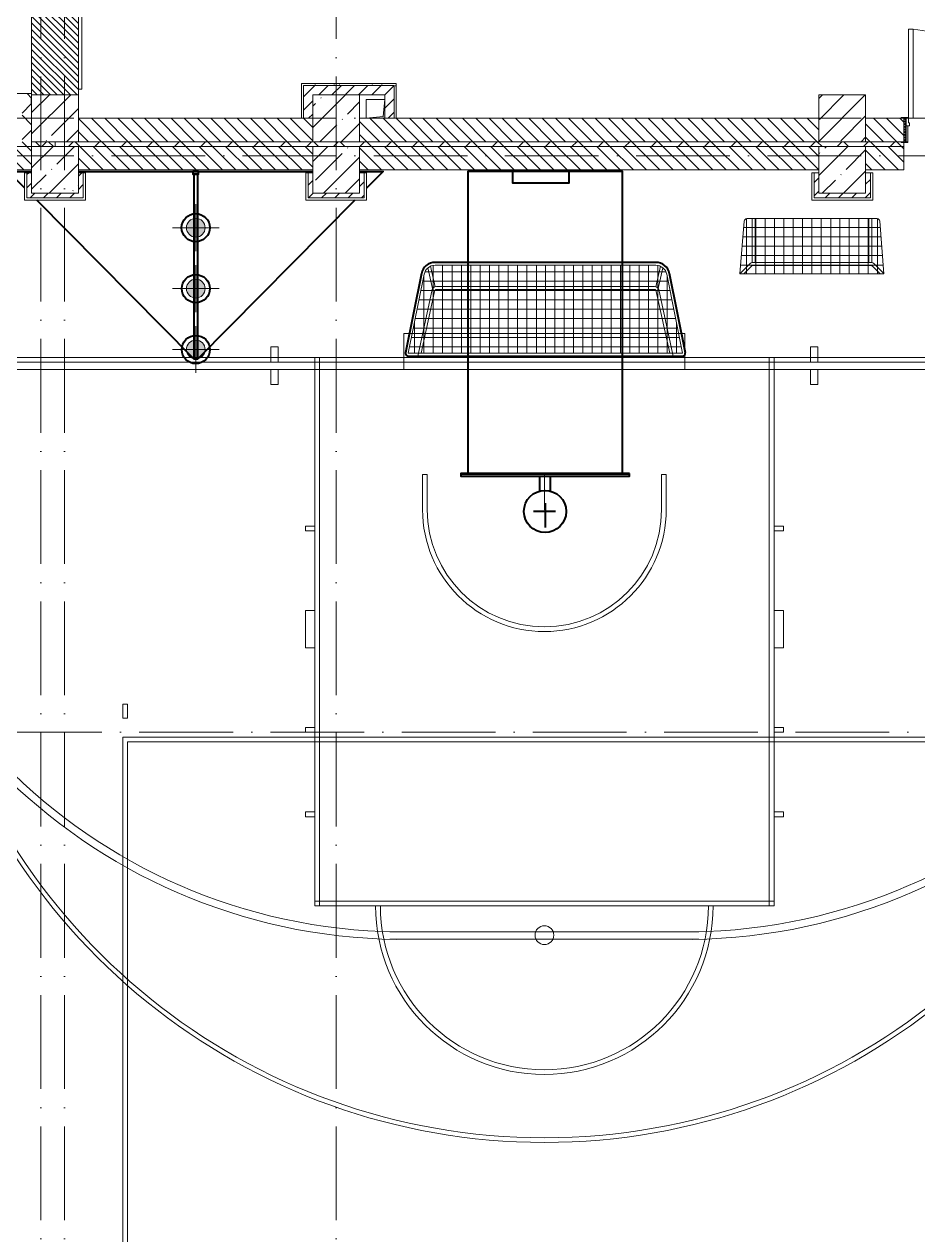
# Model space of a CAD drawing. Header units: millimetres. Extents: x -6467 to 105918, y -7090 to 92481.
# Drawn here: x 74421 to 83956, y 31321 to 44235 of the extents above; entities that cross this region are included whole.
import ezdxf

# ---------------------------------------------------------------- set-up
doc = ezdxf.new("R2010")
doc.units = ezdxf.units.MM
doc.linetypes.add('50_200_ШТРИХ_1Т_ш5_п1_п1_', pattern=[1400, 1000, -200, 0, -200])
doc.linetypes.add('IMPORT-ACAD_ISO04W100', pattern=[6000, 4800, -600, 0, -600])
for name, color, linetype, lineweight in [('A-DOOR', 7, 'Continuous', 9), ('A-DOOR-2', 7, 'Continuous', 5), ('A-DOOR-FRAM', 7, 'Continuous', 9), ('A-DOOR-FRAM-2', 7, 'Continuous', 5), ('A-FLOR', 7, 'Continuous', 9), ('A-WALL', 7, 'Continuous', 5), ('A-WALL-FNSH-1', 7, 'Continuous', 5), ('I-WALL', 7, 'Continuous', 5), ('S-COLS', 7, 'Continuous', 9), ('S-COLS-1', 7, 'Continuous', 5)]:
    doc.layers.add(name, color=color, linetype=linetype, lineweight=lineweight)
for name, color, linetype, lineweight, true_color in [('A-FLOR-PATT-1', 7, 'Continuous', 5, 0xd61c12), ('A-GENM-1', 7, 'Continuous', 9, 0xaaaaaa), ('A-GENM-2', 7, 'Continuous', 20, 0xaaaaaa), ('I-WALL-1', 7, 'Continuous', 5, 0x787878), ('M-EQPM-1', 7, 'Continuous', 9, 0xaaaaaa), ('M-EQPM-2', 7, 'Continuous', 9, 0xe2e2e2), ('мебель 2 этаж-1', 7, 'Continuous', 40, 0xaaaaaa), ('Оси-3', 7, '50_200_ШТРИХ_1Т_ш5_п1_п1_', 9, 0xaaaaaa), ('ТХ_разметка баскетбол-1', 7, 'Continuous', 5, 0xaaaaaa), ('ТХ_разметка волейбол-1', 7, 'Continuous', 20, 0xaaaaaa), ('ТХ_разметка волейбол-2', 7, 'Continuous', 9, 0xaaaaaa), ('ТХ_разметка минифутбол-1', 7, 'Continuous', 9, 0xaaaaaa), ('ТХ_функционал-1', 7, 'Continuous', 40, 0xe2e2e2), ('ТХ_функционал-2', 7, 'Continuous', 40, 0xaaaaaa), ('ТХ_функционал-4', 7, 'Continuous', 20, 0xaaaaaa), ('ТХ_функционал-8', 7, 'IMPORT-ACAD_ISO04W100', 5, 0xaaaaaa)]:
    doc.layers.add(name, color=color, linetype=linetype, lineweight=lineweight, true_color=true_color)
pattern_1 = [(135, (0, 0), (-70.71068, -70.71068), [])]
pattern_2 = [(45, (-77750, -42681.04), (-228.0985, 228.0985), []), (45, (-77521.9, -42681.04), (-228.0985, 228.0985), [403.225, -80.645, 6.706, -73.939])]
pattern_3 = [(45, (0, 0), (-141.42136, 141.42136), []), (135, (0, 0), (-141.42136, -141.42136), [])]
pattern_4 = [(45, (0, 0), (-70.71068, 70.71068), [])]
pattern_5 = [(0, (0, 0), (406.4, 101.6), [6.706, -298.094, 6.706, -298.094, -1625.6]), (0, (0, 0), (406.4, 101.6), [-609.6, 6.706, -602.894, 6.706, -298.094, -711.2]), (0, (0, 0), (406.4, 101.6), [-1524, 6.706, -196.494, 6.706, -501.294]), (120, (152.4, 50.8), (-291.18818, 301.15272), [6.706, -298.094, 6.706, -298.094, -1625.6]), (120, (152.4, 50.8), (-291.18818, 301.15272), [-609.6, 6.706, -602.894, 6.706, -298.094, -711.2]), (120, (152.4, 50.8), (-291.18818, 301.15272), [-1524, 6.706, -196.494, 6.706, -501.294]), (240, (203.2, 254), (-115.21182, -402.75272), [6.706, -298.094, 6.706, -298.094, -1625.6]), (240, (203.2, 254), (-115.21182, -402.75272), [-609.6, 6.706, -602.894, 6.706, -298.094, -711.2]), (240, (203.2, 254), (-115.21182, -402.75272), [-1524, 6.706, -196.494, 6.706, -501.294])]

# ---------------------------------------------------------------- blocks, each defined once
blk = doc.blocks.new('BSC_Колонна _Прямоугольная - 500х500-V36-АИ_План этажа Радиаторы_2')
at = {"layer": 'S-COLS-1'}
h = blk.add_hatch(dxfattribs=at)
h.set_pattern_fill('FP_64', color=256, style=0, pattern_type=2)
h.set_pattern_definition(pattern_2)
h.paths.add_polyline_path([(-250, -250), (250, -250), (250, 250), (-250, 250)])
for p, q in [((250, 250), (-250, 250)), ((-250, 250), (-250, -250)), ((250, -250), (250, 250)), ((-250, -250), (250, -250))]:
    blk.add_line(p, q, dxfattribs=at)
blk = doc.blocks.new('BSC_Колонна _Прямоугольная - 500х500-V37-АИ_План этажа Радиаторы_2')
at = {"layer": 'S-COLS-1'}
h = blk.add_hatch(dxfattribs=at)
h.set_pattern_fill('FP_65', color=256, style=0, pattern_type=2)
h.set_pattern_definition([(45, (-83150, -42681.04), (-228.0985, 228.0985), []), (45, (-82921.9, -42681.04), (-228.0985, 228.0985), [403.225, -80.645, 6.706, -73.939])])
h.paths.add_polyline_path([(-250, -250), (250, -250), (250, 250), (-250, 250)])
for p, q in [((250, 250), (-250, 250)), ((-250, 250), (-250, -250)), ((250, -250), (250, 250)), ((-250, -250), (250, -250))]:
    blk.add_line(p, q, dxfattribs=at)
blk = doc.blocks.new('BSC_Колонна _Прямоугольная - 500х500-V97-АИ_План этажа Радиаторы_2')
at = {"layer": 'S-COLS-1'}
h = blk.add_hatch(dxfattribs=at)
h.set_pattern_fill('FP_133', color=256, style=0, pattern_type=2)
h.set_pattern_definition([(45, (-74750, -43231.04), (-228.0985, 228.0985), []), (45, (-74521.9, -43231.04), (-228.0985, 228.0985), [403.225, -80.645, 6.706, -73.939])])
h.paths.add_polyline_path([(-250, -250), (250, -250), (250, 250), (-250, 250), (-250, 101)])
for p, q in [((250, 250), (-250, 250)), ((-250, 250), (-250, -250)), ((250, -250), (250, 250)), ((-250, -250), (250, -250))]:
    blk.add_line(p, q, dxfattribs=at)
blk = doc.blocks.new('110_Дверь_СКБ_2Ст - СОШ_Д-22_1_Дв_2000x2100h_Физкультурный зал_ Зал для хореографии_ Снарядная_ Инвентарная-25548603-АИ_План этажа Радиаторы_2')
at = {"layer": 'A-DOOR-2'}
h = blk.add_hatch(dxfattribs=at)
h.set_pattern_fill('FP_135', color=256, style=0, pattern_type=2)
h.set_pattern_definition([(135, (1301.41, 189.685), (-14.1421, -14.1421), []), (225, (1301.41, 189.685), (14.1421, -14.1421), [])])
h.paths.add_polyline_path([(1012.5, -125), (1012.5, 125), (987.5, 125), (987.5, -125)])
at = {"layer": 'A-DOOR-FRAM-2'}
h = blk.add_hatch(dxfattribs=at)
h.set_pattern_fill('FP_136', color=256, style=0, pattern_type=2)
h.set_pattern_definition([(45, (-821.384, 189.685), (-14.1421, 14.1421), []), (135, (-821.384, 189.685), (-14.1421, -14.1421), [])])
h.paths.add_polyline_path([(-962.5, -125), (-962.5, 125), (-987.5, 125), (-987.5, -125)])
at = {"layer": 'A-DOOR'}
for p, q in [((-937.5, 1075), (-937.5, 125)), ((-887.5, 1075), (-937.5, 1075)), ((-887.5, 125), (-887.5, 1075)), ((962.5, 1075), (912.5, 1075)), ((912.5, 1075), (912.5, 125)), ((962.5, 125), (962.5, 1075)), ((-937.5, 125), (-887.5, 125)), ((912.5, 125), (962.5, 125))]:
    blk.add_line(p, q, dxfattribs=at)
at = {"layer": 'A-DOOR-2'}
for centre, start, end in [((-937.5, 125), 360, 90), ((962.5, 125), 90, 180)]:
    blk.add_arc(centre, 950, start, end, dxfattribs=at)
at = {"layer": 'A-DOOR-FRAM'}
for p, q in [((-947.5, 133), (-1017.5, 133)), ((-1017.5, 133), (-1017.5, 125)), ((-947.5, 125), (-947.5, 133)), ((1042.5, 133), (972.5, 133)), ((972.5, 133), (972.5, 125)), ((1042.5, 125), (1042.5, 133)), ((-1017.5, 125), (-947.5, 125)), ((-962.5, 125), (-987.5, 125)), ((-987.5, 125), (-987.5, -125)), ((-937.5, 125), (-962.5, 125)), ((-962.5, 125), (-962.5, 45)), ((-962.5, -125), (-962.5, 125)), ((-962.5, 45), (-927.5, 45)), ((-947.5, 45), (-962.5, 45)), ((-962.5, 45), (-962.5, -125)), ((-947.5, -125), (-947.5, 45)), ((-937.5, 75), (-937.5, 125)), ((-927.5, 75), (-937.5, 75)), ((-927.5, 45), (-927.5, 75)), ((962.5, 75), (952.5, 75)), ((952.5, 75), (952.5, 45)), ((952.5, 45), (987.5, 45)), ((962.5, 125), (962.5, 75)), ((987.5, 125), (962.5, 125)), ((972.5, 125), (1042.5, 125)), ((987.5, 45), (972.5, 45)), ((972.5, 45), (972.5, -125)), ((987.5, 45), (987.5, 125)), ((1012.5, 125), (987.5, 125)), ((987.5, 125), (987.5, -125)), ((987.5, -125), (987.5, 45)), ((1012.5, -125), (1012.5, 125)), ((-947.5, -125), (-1017.5, -125)), ((-1017.5, -125), (-1017.5, -133)), ((-987.5, -125), (-962.5, -125)), ((-962.5, -125), (-947.5, -125)), ((-947.5, -133), (-947.5, -125)), ((972.5, -125), (987.5, -125)), ((1042.5, -125), (972.5, -125)), ((972.5, -125), (972.5, -133)), ((987.5, -125), (1012.5, -125)), ((1042.5, -133), (1042.5, -125)), ((-1017.5, -133), (-947.5, -133)), ((972.5, -133), (1042.5, -133))]:
    blk.add_line(p, q, dxfattribs=at)
blk = doc.blocks.new('BSC_Колонна _Прямоугольная - 500х500-V324-АИ_План этажа Радиаторы_2')
at = {"layer": 'S-COLS-1'}
h = blk.add_hatch(dxfattribs=at)
h.set_pattern_fill('FP_220', color=256, style=0, pattern_type=2)
h.set_pattern_definition([(45, (-77750, -43231.04), (-228.0985, 228.0985), []), (45, (-77521.9, -43231.04), (-228.0985, 228.0985), [403.225, -80.645, 6.706, -73.939])])
h.paths.add_polyline_path([(-250, -250), (250, -250), (250, 250), (-250, 250), (-250, 101)])
for p, q in [((250, 250), (-250, 250)), ((-250, 250), (-250, -250)), ((250, -250), (250, 250)), ((-250, -250), (250, -250))]:
    blk.add_line(p, q, dxfattribs=at)
blk = doc.blocks.new('BSC_Колонна _Прямоугольная - 500х500-V325-АИ_План этажа Радиаторы_2')
at = {"layer": 'S-COLS-1'}
h = blk.add_hatch(dxfattribs=at)
h.set_pattern_fill('FP_221', color=256, style=0, pattern_type=2)
h.set_pattern_definition([(45, (-74750, -42681.04), (-228.0985, 228.0985), []), (45, (-74521.9, -42681.04), (-228.0985, 228.0985), [403.225, -80.645, 6.706, -73.939])])
h.paths.add_polyline_path([(-250, -250), (250, -250), (250, 250), (-250, 250), (-250, -53)])
for p, q in [((250, 250), (-250, 250)), ((-250, 250), (-250, -250)), ((250, -250), (250, 250)), ((-250, -250), (250, -250))]:
    blk.add_line(p, q, dxfattribs=at)
blk = doc.blocks.new('BSC_Колонна _Прямоугольная - 500х500-V326-АИ_План этажа Радиаторы_2')
at = {"layer": 'S-COLS-1'}
h = blk.add_hatch(dxfattribs=at)
h.set_pattern_fill('FP_64', color=256, style=0, pattern_type=2)
h.set_pattern_definition(pattern_2)
h.paths.add_polyline_path([(-250, -250), (250, -250), (250, 250), (-250, 250)])
for p, q in [((250, 250), (-250, 250)), ((-250, 250), (-250, -250)), ((250, -250), (250, 250)), ((-250, -250), (250, -250))]:
    blk.add_line(p, q, dxfattribs=at)
blk = doc.blocks.new('BSC_Колонна _Прямоугольная - 500х500-V327-АИ_План этажа Радиаторы_2')
at = {"layer": 'S-COLS-1'}
h = blk.add_hatch(dxfattribs=at)
h.set_pattern_fill('FP_222', color=256, style=0, pattern_type=2)
h.set_pattern_definition([(45, (-83150, -43231.04), (-228.0985, 228.0985), []), (45, (-82921.9, -43231.04), (-228.0985, 228.0985), [403.225, -80.645, 6.706, -73.939])])
h.paths.add_polyline_path([(-250, -250), (250, -250), (250, 250), (-250, 250)])
for p, q in [((250, 250), (-250, 250)), ((-250, 250), (-250, -250)), ((250, -250), (250, 250)), ((-250, -250), (250, -250))]:
    blk.add_line(p, q, dxfattribs=at)
blk = doc.blocks.new('Канал вертикальный прямоугольный - Шахта - значок проема-24087362-АИ_План этажа Радиаторы_2')
at = {"layer": 'M-EQPM-2'}
blk.add_hatch(color=256, dxfattribs=at).paths.add_polyline_path([(100, 100), (-100, 100), (-100, -100), (-80, 80)])
at = {"layer": 'M-EQPM-1'}
for p, q in [((-100, -100), (-100, 100)), ((-100, 100), (100, 100)), ((-80, 80), (-100, -100)), ((-80, 80), (100, 100)), ((100, 100), (100, -100)), ((100, -100), (-100, -100))]:
    blk.add_line(p, q, dxfattribs=at)
blk = doc.blocks.new('АР_Перемычка1 - АР_Перемычка-25548623-АИ_План этажа Радиаторы_2')
at = {"layer": 'A-GENM-1'}
blk.add_line((-400, -125), (-393, -125), dxfattribs=at)
blk = doc.blocks.new('Фахверк _газобетон торцы_469 - Фахверк _газобетон торцы_-25579258-АИ_План этажа Радиаторы_2')
at = {"layer": 'A-GENM-2'}
for p, q in [((89406, 11135), (89325, 11135)), ((89325, 11135), (89325, 11129)), ((89406, 11129), (89406, 11135))]:
    blk.add_line(p, q, dxfattribs=at)
blk = doc.blocks.new('мебель 2 этаж-28800768-АИ_План этажа Радиаторы_2')
at = {"layer": 'ТХ_функционал-1'}
for points in [[(78515, 43679), (78541, 43683), (78565, 43693), (78586, 43709), (78602, 43729), (78612, 43753), (78615, 43779), (78612, 43805), (78602, 43829), (78586, 43850), (78565, 43866), (78541, 43876), (78515, 43879), (78490, 43876), (78465, 43866), (78445, 43850), (78429, 43829), (78419, 43805), (78415, 43779), (78419, 43753), (78429, 43729), (78445, 43709), (78465, 43693), (78490, 43683)], [(78515, 43029), (78541, 43033), (78565, 43043), (78586, 43059), (78602, 43079), (78612, 43103), (78615, 43129), (78612, 43155), (78602, 43179), (78586, 43200), (78565, 43216), (78541, 43226), (78515, 43229), (78490, 43226), (78465, 43216), (78445, 43200), (78429, 43179), (78419, 43155), (78415, 43129), (78419, 43103), (78429, 43079), (78445, 43059), (78465, 43043), (78490, 43033)], [(78515, 42379), (78541, 42383), (78565, 42393), (78586, 42409), (78602, 42429), (78612, 42453), (78615, 42479), (78612, 42505), (78602, 42529), (78586, 42550), (78565, 42566), (78541, 42576), (78515, 42579), (78490, 42576), (78465, 42566), (78445, 42550), (78429, 42529), (78419, 42505), (78415, 42479), (78419, 42453), (78429, 42429), (78445, 42409), (78465, 42393), (78490, 42383)]]:
    blk.add_hatch(color=256, dxfattribs=at).paths.add_polyline_path(points)
at = {"layer": 'ТХ_разметка баскетбол-1'}
for p, q in [((79835, 36546), (79835, 42396)), ((84635, 36546), (84635, 42396)), ((81335, 41146), (83135, 41146)), ((82235, 41146), (82235, 40771)), ((79785, 36596), (84685, 36596))]:
    blk.add_line(p, q, dxfattribs=at)
at = {"layer": 'ТХ_разметка баскетбол-1', "flags": 128}
for points in [[(74685, 42396), (74685, 16296), (89785, 16296), (89785, 42396)], [(74735, 42346), (74735, 16346), (89735, 16346), (89735, 42346)], [(79685, 40546), (79685, 40596), (79785, 40596), (79785, 40546)], [(84785, 40546), (84785, 40596), (84685, 40596), (84685, 40546)], [(79685, 39296), (79685, 39696), (79785, 39696), (79785, 39296)], [(84785, 39296), (84785, 39696), (84685, 39696), (84685, 39296)], [(79685, 38396), (79685, 38446), (79785, 38446), (79785, 38396)], [(84785, 38396), (84785, 38446), (84685, 38446), (84685, 38396)], [(79685, 37546), (79685, 37496), (79785, 37496), (79785, 37546)], [(84785, 37546), (84785, 37496), (84685, 37496), (84685, 37546)]]:
    blk.add_lwpolyline(points, close=True, dxfattribs=at)
for points in [[(79785, 42396), (79785, 36546), (84685, 36546), (84685, 42396)], [(80935, 40771), (80935, 41146), (80985, 41146), (80985, 40771)], [(83535, 40771), (83535, 41146), (83485, 41146), (83485, 40771)]]:
    blk.add_lwpolyline(points, dxfattribs=at)
at = {"layer": 'ТХ_разметка баскетбол-1'}
for centre, radius, start, end in [((82235, 40771), 1300, 180, 360), ((82235, 40771), 1250, 180, 360), ((82235, 40771), 6750, 192.1006, 347.8993), ((82235, 40771), 6700, 192.1467, 347.8533), ((82234, 36546), 1800, 180, 360), ((82235, 36546), 1750, 180, 360)]:
    blk.add_arc(centre, radius, start, end, dxfattribs=at)
at = {"layer": 'ТХ_разметка волейбол-1', "flags": 128}
for points in [[(77785, 38546), (77735, 38546), (77735, 38696), (77785, 38696)], [(77735, 38346), (77735, 20346), (86735, 20346), (86735, 38346)], [(77785, 38296), (77785, 20396), (86685, 20396), (86685, 38296)]]:
    blk.add_lwpolyline(points, close=True, dxfattribs=at)
at = {"layer": 'ТХ_разметка волейбол-2'}
blk.add_line((77735, 38546), (77735, 38696), dxfattribs=at)
at = {"layer": 'ТХ_разметка волейбол-2', "flags": 128}
blk.add_lwpolyline([(77735, 38346), (77735, 20346), (86735, 20346), (86735, 38346)], close=True, dxfattribs=at)
at = {"layer": 'ТХ_разметка минифутбол-1'}
for p, q in [((89905, 42266), (74564, 42266)), ((80734, 42346), (80734, 42266)), ((83734, 42346), (83734, 42266))]:
    blk.add_line(p, q, dxfattribs=at)
at = {"layer": 'ТХ_разметка минифутбол-1', "flags": 128}
for points in [[(80734, 42346), (80734, 42651), (83734, 42651), (83734, 42346)], [(79315, 42347), (79315, 42507), (79395, 42507), (79395, 42347), (79395, 42507), (79315, 42507), (79315, 42347)], [(85154, 42347), (85154, 42507), (85074, 42507), (85074, 42347), (85074, 42507), (85154, 42507), (85154, 42347)], [(83884, 36268), (82430, 36268), (80585, 36268)], [(83884, 36188), (82430, 36188), (80585, 36188)]]:
    blk.add_lwpolyline(points, dxfattribs=at)
for points in [[(90235, 42346), (74235, 42346), (74235, 16346), (90235, 16346)], [(79315, 42266), (79315, 42107), (79395, 42107), (79395, 42266), (79395, 42107), (79315, 42107)], [(85154, 42266), (85154, 42107), (85074, 42107), (85074, 42266), (85074, 42107), (85154, 42107)]]:
    blk.add_lwpolyline(points, close=True, dxfattribs=at)
at = {"layer": 'ТХ_разметка минифутбол-1'}
blk.add_circle((82235, 36232), 100, dxfattribs=at)
for centre, radius, start, end in [((80738, 42267), 6081, 180.0116, 269.2242), ((80738, 42267), 6001, 180.0121, 269.2239), ((83731, 42267), 6001, 270.7761, 359.9898), ((83731, 42267), 6081, 270.7758, 359.9903)]:
    blk.add_arc(centre, radius, start, end, dxfattribs=at)
at = {"layer": 'ТХ_функционал-2'}
for p, q in [((77263, 44379), (79763, 44379)), ((78495, 42379), (76820, 44071)), ((80211, 44071), (78535, 42379)), ((83423, 43409), (81069, 43409)), ((80922, 43289), (80753, 42445)), ((83739, 42445), (83570, 43289)), ((80782, 42409), (83709, 42409)), ((82242, 40839), (82242, 40580)), ((82352, 40752), (82119, 40752))]:
    blk.add_line(p, q, dxfattribs=at)
at = {"layer": 'ТХ_функционал-2', "flags": 128}
for points in [[(76688, 44205), (76515, 44379), (76763, 44379)], [(80263, 44379), (80515, 44379), (80338, 44200)], [(82187, 40971), (82187, 41127), (82297, 41127), (82297, 40971)]]:
    blk.add_lwpolyline(points, dxfattribs=at)
for points in [[(78485, 44379), (78485, 44349), (78545, 44349), (78545, 44379)], [(78495, 44349), (78495, 42379), (78535, 42379), (78535, 44349)], [(81417, 41157), (83067, 41157), (83067, 44377), (81417, 44377)], [(81897, 44385), (82497, 44385), (82497, 44255), (81897, 44255)], [(83142, 41157), (81342, 41157), (81342, 41127), (83142, 41127)]]:
    blk.add_lwpolyline(points, close=True, dxfattribs=at)
at = {"layer": 'ТХ_функционал-2'}
for centre, radius in [((78514, 43779), 150), ((78515, 43129), 150), ((78515, 42479), 150), ((82242, 40752), 225)]:
    blk.add_circle(centre, radius, dxfattribs=at)
for centre, radius, start, end in [((81069, 43259), 150, 90, 168.6901), ((83423, 43259), 150, 11.3099, 90), ((80782, 42439), 30, 168.6901, 270), ((83709, 42439), 30, 270, 11.3099)]:
    blk.add_arc(centre, radius, start, end, dxfattribs=at)
at = {"layer": 'ТХ_функционал-4'}
for p, q in [((84361, 43781), (85820, 43781)), ((84391, 43876), (84391, 43286)), ((85785, 43876), (84396, 43876)), ((84483, 43406), (84483, 43876)), ((84491, 43876), (84491, 43286)), ((84591, 43876), (84591, 43286)), ((84691, 43876), (84691, 43286)), ((84791, 43876), (84791, 43286)), ((84889, 43876), (84889, 43286)), ((84989, 43876), (84989, 43286)), ((85090, 43876), (85090, 43286)), ((85190, 43876), (85190, 43286)), ((85290, 43876), (85290, 43286)), ((85388, 43876), (85388, 43286)), ((85488, 43876), (85488, 43286)), ((85589, 43876), (85589, 43286)), ((85689, 43876), (85689, 43286)), ((85698, 43406), (85698, 43876)), ((85789, 43876), (85789, 43286)), ((84353, 43681), (85827, 43681)), ((84345, 43581), (85835, 43581)), ((84431, 43397), (84323, 43289)), ((84337, 43481), (85843, 43481)), ((85857, 43289), (85749, 43397)), ((80949, 43271), (80949, 42439)), ((80960, 43309), (83532, 43309)), ((81042, 43129), (80992, 43352)), ((81068, 43149), (81019, 43368)), ((81049, 43379), (81049, 42439)), ((83423, 43379), (81069, 43379)), ((81149, 43379), (81149, 42439)), ((81249, 43379), (81249, 42439)), ((81349, 43379), (81349, 42439)), ((81449, 43379), (81449, 42439)), ((81549, 43379), (81549, 42439)), ((81649, 43379), (81649, 42439)), ((81749, 43379), (81749, 42439)), ((81849, 43379), (81849, 42439)), ((81949, 43379), (81949, 42439)), ((82049, 43379), (82049, 42439)), ((82149, 43379), (82149, 42439)), ((82246, 43379), (82246, 42439)), ((82346, 43379), (82346, 42439)), ((82446, 43379), (82446, 42439)), ((82546, 43379), (82546, 42439)), ((82646, 43379), (82646, 42439)), ((82746, 43379), (82746, 42439)), ((82846, 43379), (82846, 42439)), ((82946, 43379), (82946, 42439)), ((83046, 43379), (83046, 42439)), ((83146, 43379), (83146, 42439)), ((83246, 43379), (83246, 42439)), ((83346, 43379), (83346, 42439)), ((83423, 43149), (83473, 43368)), ((83446, 43379), (83446, 42439)), ((83450, 43129), (83499, 43352)), ((84330, 43381), (85850, 43381)), ((85715, 43376), (84465, 43376)), ((80936, 43209), (83555, 43209)), ((83409, 43151), (81083, 43151)), ((83546, 43256), (83546, 42439)), ((80896, 43009), (83595, 43009)), ((80916, 43109), (83575, 43109)), ((83409, 43121), (81083, 43121)), ((80876, 42909), (83615, 42909)), ((80849, 42771), (80849, 42439)), ((80856, 42809), (83635, 42809)), ((83646, 42756), (83646, 42439)), ((80836, 42709), (83655, 42709)), ((80796, 42509), (83695, 42509)), ((80816, 42609), (83675, 42609))]:
    blk.add_line(p, q, dxfattribs=at)
at = {"layer": 'ТХ_функционал-4', "flags": 128}
for points in [[(84366, 43848), (84322, 43286), (85858, 43286), (85814, 43848)], [(85728, 43876), (85728, 43406), (84453, 43406), (84453, 43876)], [(80951, 43283), (80782, 42439), (83709, 42439), (83541, 43283)], [(84444, 43367), (84363, 43286), (85818, 43286), (85736, 43367)], [(81033, 43101), (80883, 42409), (83609, 42409), (83459, 43101)], [(81063, 43098), (80920, 42439), (83572, 42439), (83429, 43098)]]:
    blk.add_lwpolyline(points, dxfattribs=at)
at = {"layer": 'ТХ_функционал-4'}
for centre, radius in [((78515, 43779), 150), ((78515, 43779), 100), ((78515, 43129), 150), ((78515, 43129), 100), ((78515, 42479), 150), ((78515, 42479), 100)]:
    blk.add_circle(centre, radius, dxfattribs=at)
for centre, radius, start, end in [((84396, 43846), 30, 90, 175.6013), ((85785, 43846), 30, 4.3987, 90), ((84453, 43376), 30, 90, 135), ((85728, 43376), 30, 45, 90), ((81069, 43259), 120, 90, 168.6901), ((83423, 43259), 120, 11.3099, 90), ((84465, 43346), 30, 90, 135), ((85715, 43346), 30, 45, 90), ((81083, 43101), 50, 90, 180), ((83409, 43101), 50, 0, 90), ((81083, 43101), 20, 90, 187.1684), ((83409, 43101), 20, 352.8316, 90)]:
    blk.add_arc(centre, radius, start, end, dxfattribs=at)
at = {"layer": 'ТХ_функционал-8'}
for p, q in [((78515, 43529), (78515, 44029)), ((78765, 43779), (78265, 43779)), ((78515, 42879), (78515, 43379)), ((78765, 43129), (78265, 43129)), ((78515, 42229), (78515, 42729)), ((78765, 42479), (78265, 42479))]:
    blk.add_line(p, q, dxfattribs=at)

msp = doc.modelspace()

# ---------------------------------------------------------------- hatches: boundary and pattern name
at = {"layer": 'A-FLOR-PATT-1'}
h = msp.add_hatch(dxfattribs=at)
h.set_pattern_fill('FP_314', color=256, style=0, pattern_type=2)
h.set_pattern_definition([(315, (74750, 44706.04), (35.3553, 35.3553), [])])
h.paths.add_polyline_path([(74500, 43481), (75000, 43481), (75000, 45729), (74750, 45729), (74750, 45346), (74756, 45346), (74756, 45265), (74750, 45265), (74750, 45254), (74500, 45254), (74500, 43494)])
at = {"layer": 'A-WALL'}
h = msp.add_hatch(dxfattribs=at)
h.set_pattern_fill('FP_125', color=256, style=0, pattern_type=2)
h.set_pattern_definition(pattern_3)
h.paths.add_polyline_path([(74500, 42931), (74500, 43494), (74400, 43494), (74400, 42931)])
h.paths.add_polyline_path([(74500, 45194), (74500, 46431), (74400, 46431), (74400, 45194)])
h.paths.add_polyline_path([(74400, 48131), (74500, 48131), (74500, 49294), (74400, 49294), (74400, 48259)])
h.paths.add_polyline_path([(74400, 50994), (74500, 50994), (74500, 52194), (74400, 52194), (74400, 51075)])
h.paths.add_polyline_path([(74400, 53894), (74500, 53894), (74500, 55181), (74400, 55181), (74400, 54595)])
at = {"layer": 'I-WALL'}
h = msp.add_hatch(dxfattribs=at)
h.set_pattern_fill('FP_2', color=256, style=0, pattern_type=2)
h.set_pattern_definition(pattern_1)
h.paths.add_polyline_path([(74750, 42931), (74750, 42981), (74500, 42981), (74500, 42931)])
h.paths.add_polyline_path([(74500, 45254), (74750, 45254), (74750, 45754), (74500, 45754), (74500, 45443)])
h.paths.add_polyline_path([(74500, 45789), (74750, 45789), (74750, 45931), (74500, 45931)])
h.paths.add_polyline_path([(74500, 48191), (74750, 48191), (74750, 48675), (74500, 48675), (74500, 48259)])
h.paths.add_polyline_path([(74750, 48710), (74750, 48830), (74500, 48830), (74500, 48710), (74667, 48710)])
h.paths.add_polyline_path([(74750, 48865), (74750, 49234), (74500, 49234), (74500, 48865), (74667, 48865)])
h.paths.add_polyline_path([(74750, 51054), (74750, 51526), (74500, 51526), (74500, 51054)])
h.paths.add_polyline_path([(74750, 51561), (74750, 51681), (74500, 51681), (74500, 51561)])
h.paths.add_polyline_path([(74750, 53954), (74750, 54591), (74500, 54591), (74500, 53954)])
h = msp.add_hatch(dxfattribs=at)
h.set_pattern_fill('FP_4', color=256, style=0, pattern_type=2)
h.set_pattern_definition(pattern_4)
h.paths.add_polyline_path([(77500, 43231), (77500, 43581), (77400, 43581), (77400, 43231)])
h = msp.add_hatch(dxfattribs=at)
h.set_pattern_fill('FP_4', color=256, style=0, pattern_type=2)
h.set_pattern_definition(pattern_4)
h.paths.add_polyline_path([(78270, 43481), (78270, 43581), (77500, 43581), (77500, 43481), (78000, 43481)])
h = msp.add_hatch(dxfattribs=at)
h.set_pattern_fill('FP_4', color=256, style=0, pattern_type=2)
h.set_pattern_definition(pattern_4)
h.paths.add_polyline_path([(78370, 43231), (78370, 43581), (78270, 43581), (78270, 43231)])
h = msp.add_hatch(dxfattribs=at)
h.set_pattern_fill('FP_2', color=256, style=0, pattern_type=2)
h.set_pattern_definition(pattern_1)
h.paths.add_polyline_path([(88740, 42981), (88740, 43231), (85808, 43231), (85808, 42981), (87539, 42981)])
h.paths.add_polyline_path([(82556, 42981), (82900, 42981), (82900, 43231), (78000, 43231), (78000, 42981), (79234, 42981)])
h.paths.add_polyline_path([(83400, 42981), (83808, 42981), (83808, 43231), (83400, 43231), (83400, 43000)])
h.paths.add_polyline_path([(77500, 42981), (77500, 43231), (75000, 43231), (75000, 42981), (76743, 42981)])
h = msp.add_hatch(dxfattribs=at)
h.set_pattern_fill('FP_2', color=256, style=0, pattern_type=2)
h.set_pattern_definition(pattern_1)
h.paths.add_polyline_path([(87539, 42681), (88750, 42681), (88750, 42931), (85808, 42931), (85808, 42681), (85878, 42681)])
h.paths.add_polyline_path([(83400, 42681), (83808, 42681), (83808, 42931), (83400, 42931), (83400, 42692)])
h.paths.add_polyline_path([(82556, 42681), (82900, 42681), (82900, 42931), (78000, 42931), (78000, 42681), (79234, 42681)])
h.paths.add_polyline_path([(77500, 42681), (77500, 42931), (75000, 42931), (75000, 42681), (76743, 42681)])
h.paths.add_polyline_path([(71350, 42681), (74500, 42681), (74500, 42931), (71350, 42931), (71350, 42705)])
h = msp.add_hatch(dxfattribs=at)
h.set_pattern_fill('FP_125', color=256, style=0, pattern_type=2)
h.set_pattern_definition(pattern_3)
h.paths.add_polyline_path([(83400, 42931), (83808, 42931), (83808, 42973), (83778, 42973), (83778, 42981), (74500, 42981), (74500, 42931), (82900, 42931)])
h = msp.add_hatch(dxfattribs=at)
h.set_pattern_fill('FP_4', color=256, style=0, pattern_type=2)
h.set_pattern_definition(pattern_4)
h.paths.add_polyline_path([(74500, 42381), (74500, 42651), (74450, 42651), (74450, 42381)])
h = msp.add_hatch(dxfattribs=at)
h.set_pattern_fill('FP_4', color=256, style=0, pattern_type=2)
h.set_pattern_definition(pattern_4)
h.paths.add_polyline_path([(75050, 42381), (75050, 42651), (75000, 42651), (75000, 42381)])
h = msp.add_hatch(dxfattribs=at)
h.set_pattern_fill('FP_4', color=256, style=0, pattern_type=2)
h.set_pattern_definition(pattern_4)
h.paths.add_polyline_path([(77500, 42381), (77500, 42651), (77450, 42651), (77450, 42381)])
h = msp.add_hatch(dxfattribs=at)
h.set_pattern_fill('FP_4', color=256, style=0, pattern_type=2)
h.set_pattern_definition(pattern_4)
h.paths.add_polyline_path([(78050, 42381), (78050, 42651), (78000, 42651), (78000, 42381)])
h = msp.add_hatch(dxfattribs=at)
h.set_pattern_fill('FP_4', color=256, style=0, pattern_type=2)
h.set_pattern_definition(pattern_4)
h.paths.add_polyline_path([(82900, 42381), (82900, 42651), (82850, 42651), (82850, 42381)])
h = msp.add_hatch(dxfattribs=at)
h.set_pattern_fill('FP_4', color=256, style=0, pattern_type=2)
h.set_pattern_definition(pattern_4)
h.paths.add_polyline_path([(83450, 42381), (83450, 42651), (83400, 42651), (83400, 42381)])
h = msp.add_hatch(dxfattribs=at)
h.set_pattern_fill('FP_4', color=256, style=0, pattern_type=2)
h.set_pattern_definition(pattern_4)
h.paths.add_polyline_path([(75000, 42381), (75000, 42431), (74500, 42431), (74500, 42381)])
h = msp.add_hatch(dxfattribs=at)
h.set_pattern_fill('FP_4', color=256, style=0, pattern_type=2)
h.set_pattern_definition(pattern_4)
h.paths.add_polyline_path([(77500, 42381), (78000, 42381), (78000, 42431), (77500, 42431)])
h = msp.add_hatch(dxfattribs=at)
h.set_pattern_fill('FP_4', color=256, style=0, pattern_type=2)
h.set_pattern_definition(pattern_4)
h.paths.add_polyline_path([(83400, 42381), (83400, 42431), (82900, 42431), (82900, 42381)])
at = {"layer": 'I-WALL-1'}
h = msp.add_hatch(dxfattribs=at)
h.set_pattern_fill('FP_3', color=256, style=0, pattern_type=2)
h.set_pattern_definition(pattern_5)
h.paths.add_polyline_path([(77380, 43231), (77400, 43231), (77400, 43601), (77380, 43601), (77380, 43332)])
h = msp.add_hatch(dxfattribs=at)
h.set_pattern_fill('FP_3', color=256, style=0, pattern_type=2)
h.set_pattern_definition(pattern_5)
h.paths.add_polyline_path([(77573, 43581), (78370, 43581), (78370, 43601), (77400, 43601), (77400, 43581), (77500, 43581)])
h = msp.add_hatch(dxfattribs=at)
h.set_pattern_fill('FP_3', color=256, style=0, pattern_type=2)
h.set_pattern_definition(pattern_5)
h.paths.add_polyline_path([(78390, 43231), (78390, 43601), (78370, 43601), (78370, 43231)])

# ---------------------------------------------------------------- linework, layer by layer
at = {"layer": 'A-FLOR'}
for p, q in [((75000, 43481), (75000, 45729)), ((74500, 45194), (74500, 43494))]:
    msp.add_line(p, q, dxfattribs=at)
at = {"layer": 'A-WALL'}
for p, q in [((75035, 45669), (75035, 43541)), ((75000, 43541), (75035, 43541)), ((77400, 43581), (77400, 43231)), ((78370, 43581), (77400, 43581)), ((78370, 43231), (78370, 43581)), ((77500, 43231), (75000, 43231)), ((78070, 43231), (78000, 43231)), ((82900, 43231), (78270, 43231)), ((83778, 43231), (83400, 43231)), ((74500, 42981), (74500, 42931)), ((74750, 42931), (74750, 42981)), ((75000, 42981), (77500, 42981)), ((77500, 42931), (75000, 42931)), ((78000, 42981), (82900, 42981)), ((82900, 42931), (78000, 42931)), ((83400, 42981), (83778, 42981)), ((83808, 42931), (83400, 42931)), ((83808, 42681), (83808, 42973)), ((71350, 42681), (74500, 42681)), ((74450, 42381), (74450, 42651)), ((75000, 42681), (77500, 42681)), ((75050, 42651), (75050, 42381)), ((77450, 42381), (77450, 42651)), ((78000, 42681), (82900, 42681)), ((78050, 42651), (78050, 42381)), ((82850, 42381), (82850, 42651)), ((83400, 42681), (83808, 42681)), ((83450, 42651), (83450, 42381)), ((75050, 42381), (74450, 42381)), ((78050, 42381), (77450, 42381)), ((83450, 42381), (82850, 42381))]:
    msp.add_line(p, q, dxfattribs=at)
at = {"layer": 'A-WALL-FNSH-1'}
for p, q in [((77380, 43601), (77380, 43231)), ((78390, 43601), (77380, 43601)), ((78390, 43231), (78390, 43601)), ((74500, 43494), (74223, 43494)), ((74500, 43481), (74500, 43494)), ((78000, 43481), (78270, 43481)), ((78270, 43481), (78270, 43431)), ((74223, 42931), (74500, 42931)), ((74425, 42651), (74425, 42356)), ((74500, 42651), (74425, 42651)), ((75075, 42651), (75000, 42651)), ((75075, 42356), (75075, 42651)), ((77425, 42651), (77425, 42356)), ((77500, 42651), (77425, 42651)), ((78075, 42651), (78000, 42651)), ((78075, 42356), (78075, 42651)), ((82825, 42651), (82825, 42356)), ((82900, 42651), (82825, 42651)), ((83475, 42651), (83400, 42651)), ((83475, 42356), (83475, 42651)), ((74425, 42356), (75075, 42356)), ((77425, 42356), (78075, 42356)), ((82825, 42356), (83475, 42356))]:
    msp.add_line(p, q, dxfattribs=at)
at = {"layer": 'Оси-3'}
for p, q in [((74600, 91281), (74600, 11331)), ((74850, 91281), (74850, 11331)), ((77750, 91281), (77750, 9331)), ((66950, 43231), (104718, 43231)), ((66950, 42831), (104718, 42831)), ((89250, 36681), (66950, 36681))]:
    msp.add_line(p, q, dxfattribs=at)

# ---------------------------------------------------------------- block references
at = {"layer": 'A-DOOR-2'}
msp.add_blockref('110_Дверь_СКБ_2Ст - СОШ_Д-22_1_Дв_2000x2100h_Физкультурный зал_ Зал для хореографии_ Снарядная_ Инвентарная-25548603-АИ_План этажа Радиаторы_2', (84796, 43106), dxfattribs=at)
at = {"layer": 'A-GENM-1', "rotation": 89.99999999999974}
msp.add_blockref('Фахверк _газобетон торцы_469 - Фахверк _газобетон торцы_-25579258-АИ_План этажа Радиаторы_2', (85629, -45949), dxfattribs=at)
at = {"layer": 'A-GENM-1'}
msp.add_blockref('АР_Перемычка1 - АР_Перемычка-25548623-АИ_План этажа Радиаторы_2', (83808, 43106), dxfattribs=at)
at = {"layer": 'M-EQPM-1', "rotation": 180}
msp.add_blockref('Канал вертикальный прямоугольный - Шахта - значок проема-24087362-АИ_План этажа Радиаторы_2', (78170, 43331), dxfattribs=at)
at = {"layer": 'S-COLS'}
for name, p in [('BSC_Колонна _Прямоугольная - 500х500-V97-АИ_План этажа Радиаторы_2', (74750, 43231)), ('BSC_Колонна _Прямоугольная - 500х500-V324-АИ_План этажа Радиаторы_2', (77750, 43231)), ('BSC_Колонна _Прямоугольная - 500х500-V327-АИ_План этажа Радиаторы_2', (83150, 43231)), ('BSC_Колонна _Прямоугольная - 500х500-V325-АИ_План этажа Радиаторы_2', (74750, 42681)), ('BSC_Колонна _Прямоугольная - 500х500-V36-АИ_План этажа Радиаторы_2', (77750, 42681)), ('BSC_Колонна _Прямоугольная - 500х500-V326-АИ_План этажа Радиаторы_2', (77750, 42681)), ('BSC_Колонна _Прямоугольная - 500х500-V37-АИ_План этажа Радиаторы_2', (83150, 42681))]:
    msp.add_blockref(name, p, dxfattribs=at)
at = {"layer": 'мебель 2 этаж-1'}
msp.add_blockref('мебель 2 этаж-28800768-АИ_План этажа Радиаторы_2', (-2263, -1715), dxfattribs=at)

doc.saveas('drawing.dxf')
